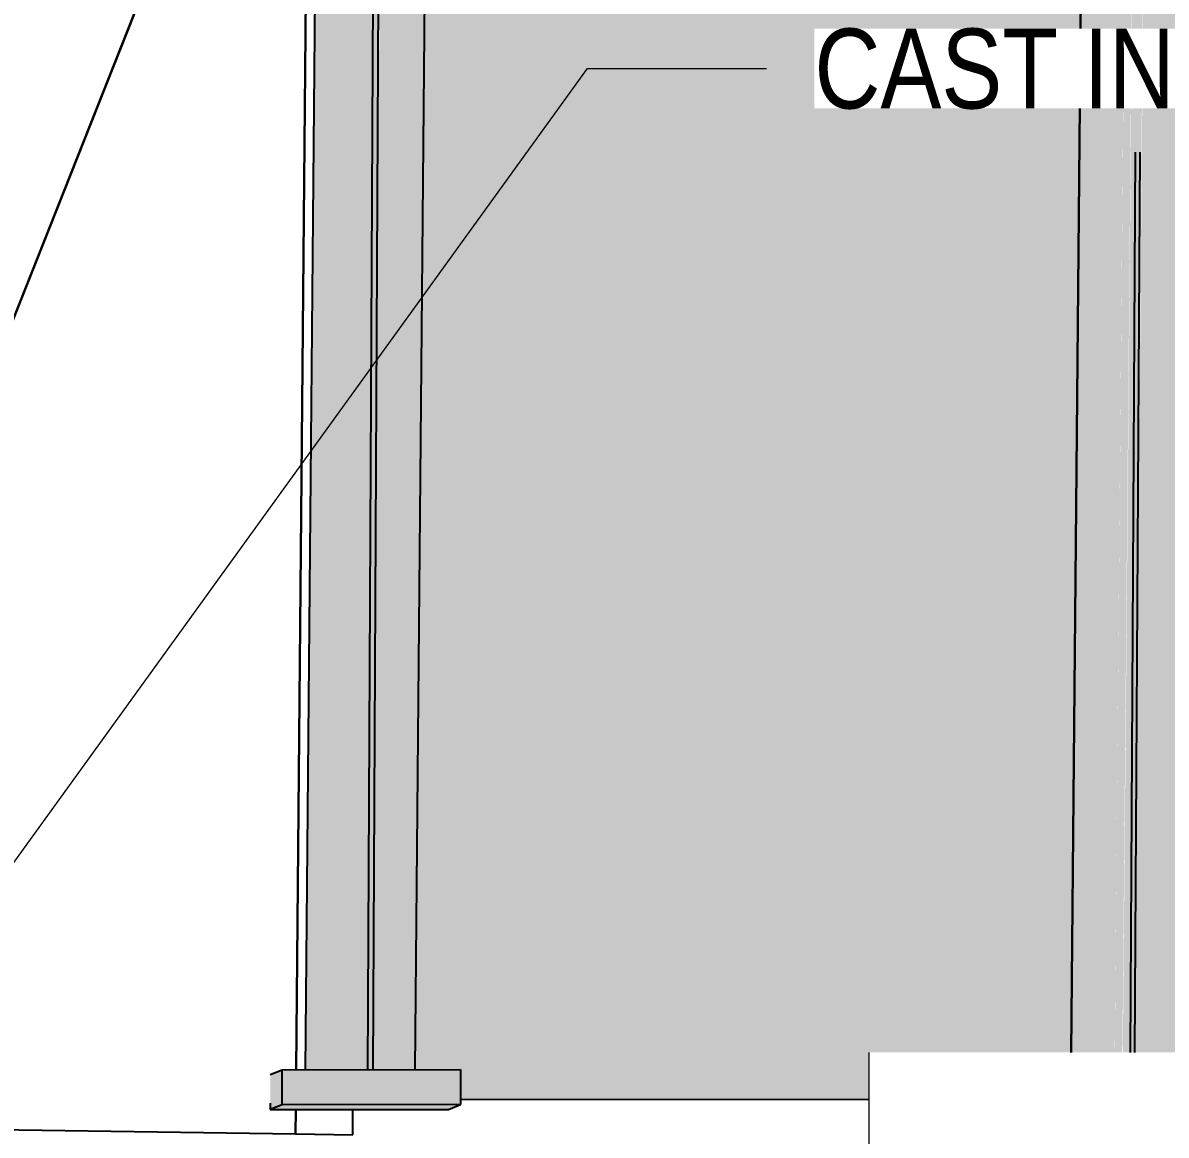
# Model space of a CAD drawing. Header units: metres. Extents: x 0.7 to 65.6, y 3.4 to 27.5.
# Drawn here: x 29.91 to 31.702, y 23.447 to 25.189 of the extents above; entities that cross this region are included whole.
import ezdxf

# ---------------------------------------------------------------- set-up
doc = ezdxf.new("R2010")
doc.units = ezdxf.units.M
for name, color, linetype, lineweight in [('A-DETL-GENF', 7, 'Continuous', 9), ('A-GENM', 7, 'Continuous', 35), ('G-ANNO-TEXT', 7, 'Continuous', 9)]:
    doc.layers.add(name, color=color, linetype=linetype, lineweight=lineweight)
doc.styles.add('Arial Narrow_2', font='ARIALN.TTF', dxfattribs={"height": 0.125})

# ---------------------------------------------------------------- blocks, each defined once
blk = doc.blocks.new('SCR_SE_1 - SCR_SE_1-66993702-DRG 2873024 - SECTION 2')
at = {"layer": 'A-GENM', "lineweight": 25, "true_color": 0xebebeb}
blk.add_hatch(color=7, dxfattribs=at).paths.add_polyline_path([(-1094.2278, 23.5023), (-1093.5879, 23.5028), (-1093.5879, 23.5764), (-1093.2714, 23.5764), (-1093.2517, 25.7386), (-1093.1789, 25.7387), (-1093.1788, 25.7403), (-1094.278, 25.9213), (-1094.2995, 23.5494), (-1094.2279, 23.5495)])
at = {"layer": 'A-GENM', "color": 253, "lineweight": 25, "true_color": 0xaeaeae}
blk.add_line((-1093.5879, 23.5028), (-1094.2278, 23.5023), dxfattribs=at)
blk = doc.blocks.new('PLATE ph - PLATE ph-66945816-DRG 2873024 - SECTION 2')
at = {"layer": 'A-GENM', "lineweight": 25, "true_color": 0xebebeb}
for points in [[(-1094.5258, 23.4867), (-1094.5072, 23.4945), (-1094.5073, 23.5492), (-1094.5254, 23.5419), (-1094.5258, 23.4969)], [(-1094.5072, 23.4943), (-1094.2278, 23.4945), (-1094.2279, 23.5495), (-1094.5073, 23.5492)], [(-1094.5258, 23.4867), (-1094.2464, 23.4869), (-1094.2278, 23.4945), (-1094.5073, 23.4942)]]:
    blk.add_hatch(color=7, dxfattribs=at).paths.add_polyline_path(points)
at = {"layer": 'A-GENM', "color": 253, "lineweight": 25, "true_color": 0xaeaeae}
for p, q in [((-1094.5259, 23.5416), (-1094.5073, 23.5492)), ((-1094.5073, 23.5492), (-1094.2279, 23.5495)), ((-1094.5072, 23.4943), (-1094.5073, 23.5492)), ((-1094.2279, 23.5495), (-1094.2278, 23.4945)), ((-1094.5258, 23.4969), (-1094.5258, 23.4867)), ((-1094.5072, 23.4943), (-1094.5258, 23.4867)), ((-1094.2278, 23.4945), (-1094.5072, 23.4943)), ((-1094.2464, 23.4869), (-1094.2278, 23.4945)), ((-1094.5258, 23.4867), (-1094.2464, 23.4869))]:
    blk.add_line(p, q, dxfattribs=at)
blk = doc.blocks.new('POST_2420_1C_360UB - 1C-68560598-DRG 2873024 - SECTION 2')
at = {"layer": 'A-GENM', "lineweight": 25, "true_color": 0xebebeb}
for points in [[(-1094.4715, 23.5493), (-1094.4711, 23.5495), (-1094.4495, 25.9336), (-1094.4504, 25.9355), (-1094.4715, 23.5495)], [(-1094.4711, 23.5493), (-1094.4007, 23.5495), (-1094.3791, 25.9336), (-1094.4495, 25.9336), (-1094.4711, 23.5495)], [(-1094.4007, 23.5493), (-1094.3885, 23.5495), (-1094.3669, 25.9319), (-1094.3689, 25.9328), (-1094.3761, 25.9336), (-1094.3791, 25.9331), (-1094.4007, 23.5495)], [(-1094.3885, 23.5493), (-1094.373, 23.5495), (-1094.3616, 25.8041), (-1094.3669, 25.9315), (-1094.3885, 23.5495)], [(-1094.365, 23.5494), (-1094.2995, 23.5495), (-1094.2779, 25.9337), (-1094.3483, 25.9334), (-1094.3593, 24.6718), (-1094.365, 23.5495)], [(-1094.3587, 24.7888), (-1094.3483, 25.9336), (-1094.3562, 25.9331), (-1094.3588, 25.9324), (-1094.3589, 25.9315), (-1094.3536, 25.8041), (-1094.358, 24.9237)], [(-1094.373, 23.5494), (-1094.365, 23.5495), (-1094.3539, 25.8041), (-1094.3616, 25.8041), (-1094.373, 23.5495)]]:
    blk.add_hatch(color=7, dxfattribs=at).paths.add_polyline_path(points)
at = {"layer": 'A-GENM', "color": 253, "lineweight": 25, "true_color": 0xaeaeae}
for p, q in [((-1094.4495, 25.9336), (-1094.4711, 23.5493)), ((-1094.2779, 25.9337), (-1094.2995, 23.5494)), ((-1094.373, 23.5494), (-1094.3616, 25.8041)), ((-1094.3536, 25.8041), (-1094.365, 23.5494))]:
    blk.add_line(p, q, dxfattribs=at)
blk = doc.blocks.new('POST_2220_1B_310UB - 1B-68560599-DRG 2873024 - SECTION 2')
at = {"layer": 'A-GENM', "lineweight": 25, "true_color": 0xebebeb}
for points in [[(-1093.2706, 23.5764), (-1093.251, 25.7369), (-1093.2517, 25.7386), (-1093.2709, 23.5764)], [(-1093.2026, 23.5764), (-1093.2025, 23.5764), (-1093.1831, 25.7369), (-1093.2509, 25.7369), (-1093.2706, 23.5764), (-1093.2028, 23.5764)], [(-1093.1921, 23.5764), (-1093.1904, 23.5764), (-1093.1711, 25.7356), (-1093.1746, 25.7364), (-1093.1829, 25.7369), (-1093.1996, 23.8974), (-1093.2024, 23.5764), (-1093.1921, 23.5764)], [(-1093.178, 23.5764), (-1093.166, 25.6256), (-1093.1707, 25.7353), (-1093.1898, 23.5764), (-1093.1786, 23.5764)], [(-1093.105, 23.5764), (-1093.0853, 25.737), (-1093.1534, 25.7367), (-1093.1691, 23.9544), (-1093.1713, 23.5764), (-1093.1099, 23.5764)], [(-1093.1734, 23.5764), (-1093.1713, 23.5764), (-1093.1594, 25.6256), (-1093.166, 25.6256), (-1093.178, 23.5764)]]:
    blk.add_hatch(color=7, dxfattribs=at).paths.add_polyline_path(points)
h = blk.add_hatch(color=7, dxfattribs=at)
h.paths.add_polyline_path([(-1093.1734, 24.3638), (-1093.1734, 24.3638), (-1093.1734, 24.3639)])
h.paths.add_polyline_path([(-1093.1681, 24.1225), (-1093.154, 25.737), (-1093.1613, 25.7364), (-1093.164, 25.7356), (-1093.1639, 25.735), (-1093.1596, 25.6256), (-1093.1594, 25.6255), (-1093.1681, 24.1258)])
at = {"layer": 'A-GENM', "color": 253, "lineweight": 25, "true_color": 0xaeaeae}
for p, q in [((-1093.2517, 25.7386), (-1093.2714, 23.5764)), ((-1093.2509, 25.7369), (-1093.2706, 23.5764)), ((-1093.178, 23.5764), (-1093.1698, 24.9867)), ((-1093.1631, 24.9867), (-1093.1713, 23.5764))]:
    blk.add_line(p, q, dxfattribs=at)
blk = doc.blocks.new('T2DPAA-T2D-C3S-RS-M3D-100334_rvt-1-DRG 2873024 - SECTION 2')
at = {"layer": 'A-GENM', "color": 253, "lineweight": 25, "true_color": 0xa3a3a3}
for name in ['POST_2420_1C_360UB - 1C-68560598-DRG 2873024 - SECTION 2', 'SCR_SE_1 - SCR_SE_1-66993702-DRG 2873024 - SECTION 2', 'POST_2220_1B_310UB - 1B-68560599-DRG 2873024 - SECTION 2', 'PLATE ph - PLATE ph-66945816-DRG 2873024 - SECTION 2']:
    blk.add_blockref(name, (0, 0), dxfattribs=at)
blk = doc.blocks.new('SCR_B_08_SE_9 - SCR_B_08_SE_9-5522199-DRG 2873024 - SECTION 2')
at = {"layer": 'A-GENM', "color": 254, "lineweight": 25, "true_color": 0xd4d4d4}
for p, q in [((-1094.4642, 25.8985), (-1094.9499, 24.6718)), ((-1094.9499, 24.6718), (-1094.4642, 25.8985)), ((-1094.4854, 23.5493), (-1094.4642, 25.8985)), ((-1094.4642, 25.8985), (-1094.4854, 23.5493)), ((-1094.486, 23.4866), (-1094.4864, 23.4488)), ((-1094.4863, 23.4488), (-1094.486, 23.4866)), ((-1094.3966, 23.4474), (-1094.3962, 23.4867)), ((-1095.4287, 23.4626), (-1094.4864, 23.4488)), ((-1094.4864, 23.4488), (-1094.3966, 23.4474))]:
    blk.add_line(p, q, dxfattribs=at)
blk = doc.blocks.new('T2DPAA-T2D-C3S-DU-M3D-100304_rvt-1-DRG 2873024 - SECTION 2')
at = {"layer": 'A-GENM', "color": 254, "lineweight": 25, "true_color": 0xd4d4d4}
blk.add_blockref('SCR_B_08_SE_9 - SCR_B_08_SE_9-5522199-DRG 2873024 - SECTION 2', (0, 0), dxfattribs=at)
blk = doc.blocks.new('BREAK LINE - INPUT VIEW SCALE_R13 - Std Break-8507340-DRG 2873024 - SECTION 2')
at = {"layer": 'A-DETL-GENF'}
blk.add_line((-1093.5879, 23.5764), (-1093.5879, 17.0764), dxfattribs=at)

msp = doc.modelspace()

# ---------------------------------------------------------------- linework, layer by layer
at = {"layer": 'G-ANNO-TEXT'}
for p, q in [((29.5931, 23.4546), (30.7955, 25.1179)), ((30.7955, 25.1179), (31.076, 25.1179))]:
    msp.add_line(p, q, dxfattribs=at)

# ---------------------------------------------------------------- block references
at = {"lineweight": 5}
for name in ['T2DPAA-T2D-C3S-DU-M3D-100304_rvt-1-DRG 2873024 - SECTION 2', 'T2DPAA-T2D-C3S-RS-M3D-100334_rvt-1-DRG 2873024 - SECTION 2']:
    msp.add_blockref(name, (1124.824, 0), dxfattribs=at)
at = {"layer": 'A-DETL-GENF'}
msp.add_blockref('BREAK LINE - INPUT VIEW SCALE_R13 - Std Break-8507340-DRG 2873024 - SECTION 2', (1124.824, 0), dxfattribs=at)

# ---------------------------------------------------------------- next in the draw order: texts
at = {"layer": 'G-ANNO-TEXT', "insert": (31.151, 25.1804), "char_height": 0.125, "attachment_point": 1, "style": 'Arial Narrow_2', "bg_fill": 3, "box_fill_scale": 1, "bg_fill_color": 256, "bg_fill_true_color": 13158600, "bg_fill_transparency": 0}
msp.add_mtext('CAST IN-SITU BARRIER', dxfattribs=at)

doc.saveas('drawing.dxf')
